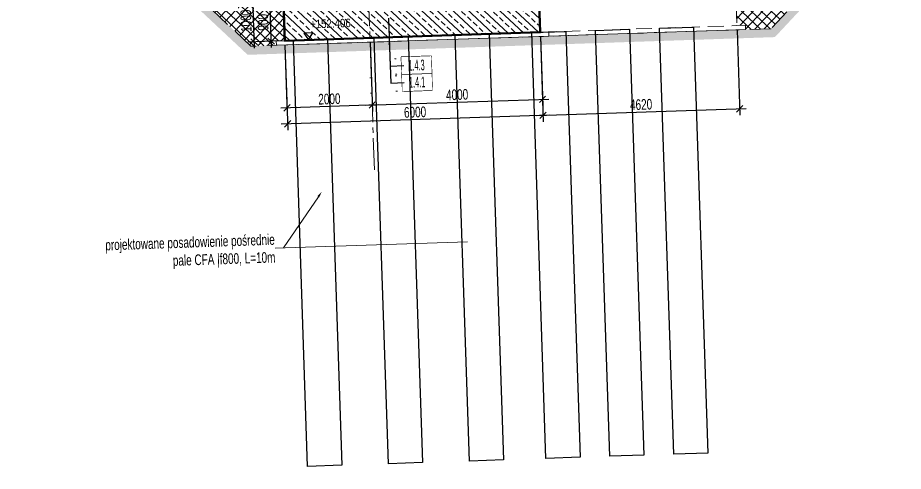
# Model space of a CAD drawing. Header units: metres. Extents: x 8395712 to 9795150, y 4166577 to 5794892.
# Drawn here: x 8418195.47 to 8418216.27, y 5772597.8 to 5772608.44 of the extents above; entities that cross this region are included whole.
import ezdxf
from ezdxf import colors
from ezdxf.entities.mleader import LeaderData, LeaderLine
from ezdxf.enums import TextEntityAlignment as Align
from ezdxf.math import Vec2, Vec3

# ---------------------------------------------------------------- set-up
doc = ezdxf.new("R2010")
doc.units = ezdxf.units.M
doc.set_wipeout_variables(frame=1)
doc.header["$PDMODE"] = 35
doc.header["$PDSIZE"] = 0.002
for name, pattern in [('CENTER2', [1.125, 0.75, -0.125, 0.125, -0.125]), ('DASHED', [0.75, 0.5, -0.25]), ('HIDDEN', [0.375, 0.25, -0.125])]:
    doc.linetypes.add(name, pattern=pattern)
for name, color, linetype in [('00RysOpi-T', 2, 'Continuous'), ('AII_M_opisy do legendy', 2, 'Continuous'), ('AII_M_podpory', 1, 'Continuous')]:
    doc.layers.add(name, color=color, linetype=linetype)
for name, color, linetype, lineweight in [('AII_M_konstrukcja 0.50', 3, 'Continuous', 50), ('AII_M_koty wysokościowe', 1, 'Continuous', 18), ('AII_M_kreskowanie', 8, 'Continuous', 0), ('AII_M_linie kreskowane', 9, 'HIDDEN', 18), ('AII_M_obiekty osie', 7, 'CENTER2', 18), ('AII_M_opisy odniesienia', 1, 'Continuous', 25), ('AII_M_opisy wymiary', 1, 'Continuous', 25), ('AII_M_posadowienie', 9, 'Continuous', 18), ('AII_M_roboty ziemne wykopy', 9, 'DASHED', 18)]:
    doc.layers.add(name, color=color, linetype=linetype, lineweight=lineweight)
doc.styles.add('CDMSTYLE', font='CDMSIMPL.shx', dxfattribs={"width": 0.7, "bigfont": 'CDMBIGPL.shx'})
doc.dimstyles.new('CDM-ME100MM', dxfattribs={"dimscale": 0.1, "dimtxt": 2.5, "dimasz": 1.5, "dimexe": 1.5, "dimexo": 1, "dimgap": 0.5, "dimtad": 1, "dimdec": 0, "dimlfac": 1000, "dimrnd": 1, "dimzin": 9, "dimtxsty": 'CDMSTYLE', "dimblk": 'OBLIQUE', "dimcen": 2.5, "dimdle": 1.5, "dimclrd": 9, "dimclre": 9, "dimclrt": 1, "dimadec": 1, "dimazin": 2, "dimtfac": 1, "dimtdec": 0, "dimtix": 1, "dimtmove": 2, "dimatfit": 3, "dimldrblk": 'DOT', "dimfxl": 1, "dimtvp": 1, "dimtolj": 1, "dimtzin": 0, "dimlwd": 25, "dimlwe": 25, "dimarcsym": 0})
doc.dimstyles.new('CDM-ME100MM$7', dxfattribs={"dimscale": 0.1, "dimtxt": 2.5, "dimasz": 1.5, "dimexe": 1.5, "dimexo": 1, "dimgap": 0.5, "dimtad": 1, "dimdec": 0, "dimlfac": 1000, "dimrnd": 1, "dimzin": 9, "dimtxsty": 'CDMSTYLE', "dimblk": 'OBLIQUE', "dimcen": 2.5, "dimdle": 1.5, "dimclrd": 9, "dimclre": 9, "dimclrt": 1, "dimadec": 1, "dimazin": 2, "dimtfac": 1, "dimtdec": 0, "dimtix": 1, "dimtmove": 2, "dimatfit": 3, "dimfxl": 1, "dimtvp": 1, "dimtolj": 1, "dimtzin": 0, "dimlwd": 25, "dimlwe": 25, "dimarcsym": 0})

# ---------------------------------------------------------------- blocks, each defined once
blk = doc.blocks.new('_OBLIQUE')
at = {"color": 0, "linetype": 'ByBlock'}
blk.add_line((-0.5, -0.5), (0.5, 0.5), dxfattribs=at)
blk = doc.blocks.new('*D100')
at = {"layer": 'AII_M_linie kreskowane', "color": 9, "linetype": 'Continuous', "lineweight": 25, "transparency": 16777216}
for p, q in [((8418201.716837922, 5772609.87320144), (8418201.605086591, 5772613.205705058)), ((8418130.799916105, 5772610.681258122), (8418201.76002956, 5772613.060816562)), ((8418131.056555934, 5772607.503697442), (8418130.944804601, 5772610.836201089))]:
    blk.add_line(p, q, dxfattribs=at)
at = {"layer": 'Defpoints', "color": 0, "linetype": 'Continuous', "lineweight": 25, "transparency": 16777216}
for p in [(8418201.610113828, 5772613.055789325), (8418201.720189413, 5772609.773257619), (8418131.059907425, 5772607.403753621)]:
    blk.add_point(p, dxfattribs=at)
at = {"layer": 'AII_M_linie kreskowane', "color": 9, "linetype": 'Continuous', "lineweight": 25, "transparency": 16777216, "xscale": 0.15, "yscale": 0.15, "zscale": 0.15}
for p, rotation in [((8418201.610113828, 5772613.055789325), 1.920622427509104), ((8418130.949831838, 5772610.686285357), 181.9206224275091)]:
    blk.add_blockref('_OBLIQUE', p, dxfattribs=dict(at, rotation=rotation))
at = {"layer": 'AII_M_linie kreskowane', "color": 1, "linetype": 'Continuous', "lineweight": 25, "transparency": 16777216, "char_height": 0.25, "attachment_point": 5, "rotation": 1.9206224275091044, "style": 'CDMSTYLE'}
for s, insert in [('\\A1;terasa zalewowa przy p=10% min. |t70000', (8418166.27271127, 5772612.087582289)), ('\\A1;70700', (8418166.28583794, 5772611.696135653))]:
    blk.add_mtext(s, dxfattribs=dict(at, insert=insert))
blk = doc.blocks.new('_DOT')
at = {"color": 0, "linetype": 'ByBlock'}
blk.add_line((-0.5, 0), (-1, 0), dxfattribs=at)
at = {"color": 0, "linetype": 'ByBlock', "const_width": 0.5}
blk.add_lwpolyline([(-0.25, 0, 1), (0.25, 0, 1)], format="xyb", close=True, dxfattribs=at)
blk = doc.blocks.new('OpiTxt01')
at = {"color": 0, "linetype": 'Continuous', "lineweight": 20, "style": 'CDMSTYLE', "width": 0.7}
blk.add_attdef('TEKST_GORNY', (1, 0.8945185874659813), '', height=2, dxfattribs=at)
at = {"color": 0, "linetype": 'Continuous', "lineweight": -2, "style": 'CDMSTYLE', "width": 0.7}
blk.add_attdef('TEKST_DOLNY', (1.049030266685349, -2.731473425873787), '', height=2, dxfattribs=at)
blk = doc.blocks.new('*D235')
at = {"layer": 'AII_M_opisy wymiary', "color": 9, "linetype": 'ByBlock', "lineweight": 25, "transparency": 16777216}
for p, q in [((8418201.614066826, 5772608.800072085), (8418201.241355658, 5772608.787573683)), ((8418201.386244154, 5772608.942516652), (8418201.426462043, 5772607.74319079)), ((8418201.644230196, 5772607.900577687), (8418201.271519074, 5772607.888079287))]:
    blk.add_line(p, q, dxfattribs=at)
at = {"layer": 'Defpoints', "color": 0, "linetype": 'ByBlock', "lineweight": 25, "transparency": 16777216}
for p in [(8418201.714010647, 5772608.803423581), (8418201.421434805, 5772607.893106528), (8418201.744174019, 5772607.903929182)]:
    blk.add_point(p, dxfattribs=at)
at = {"layer": 'AII_M_opisy wymiary', "color": 9, "linetype": 'ByBlock', "lineweight": 25, "transparency": 16777216, "xscale": 0.15, "yscale": 0.15, "zscale": 0.15}
for p, rotation in [((8418201.39127139, 5772608.792600919), 91.92062245079579), ((8418201.421434807, 5772607.893106522), 271.9206224507958)]:
    blk.add_blockref('_OBLIQUE', p, dxfattribs=dict(at, rotation=rotation))
at = {"layer": 'AII_M_opisy wymiary', "color": 1, "linetype": 'ByBlock', "lineweight": 25, "transparency": 16777216, "insert": (8418201.231451409, 5772608.336988613), "char_height": 0.25, "attachment_point": 5, "rotation": 91.9206224507958, "style": 'CDMSTYLE'}
blk.add_mtext('\\A1;900', dxfattribs=at)
blk = doc.blocks.new('*D237')
at = {"layer": 'AII_M_opisy wymiary', "color": 9, "linetype": 'ByBlock', "lineweight": 25, "transparency": 16777216}
for p, q in [((8418201.029641937, 5772607.729883929), (8418200.986072557, 5772609.029153612)), ((8418203.10981897, 5772608.950286471), (8418200.841184061, 5772608.874210643)), ((8418201.644230245, 5772607.900577692), (8418200.874698969, 5772607.874772425))]:
    blk.add_line(p, q, dxfattribs=at)
at = {"layer": 'Defpoints', "color": 0, "linetype": 'ByBlock', "lineweight": 25, "transparency": 16777216}
for p in [(8418200.991099792, 5772608.879237885), (8418203.209762791, 5772608.953637968), (8418201.744174065, 5772607.903929188)]:
    blk.add_point(p, dxfattribs=at)
at = {"layer": 'AII_M_opisy wymiary', "color": 9, "linetype": 'ByBlock', "lineweight": 25, "transparency": 16777216, "xscale": 0.15, "yscale": 0.15, "zscale": 0.15}
for p, rotation in [((8418200.991099793, 5772608.879237879), 91.92062245079579), ((8418201.024614701, 5772607.879799661), 271.9206224507958)]:
    blk.add_blockref('_OBLIQUE', p, dxfattribs=dict(at, rotation=rotation))
at = {"layer": 'AII_M_opisy wymiary', "color": 1, "linetype": 'ByBlock', "lineweight": 25, "transparency": 16777216, "insert": (8418200.832955558, 5772608.373653662), "char_height": 0.25, "attachment_point": 5, "rotation": 91.9206224507958, "style": 'CDMSTYLE'}
blk.add_mtext('\\A1;1000', dxfattribs=at)
blk = doc.blocks.new('*D240')
at = {"layer": 'AII_M_opisy wymiary', "color": 9, "linetype": 'ByBlock', "lineweight": 25, "transparency": 16777216}
for p, q in [((8418207.744154816, 5772608.005074809), (8418207.798637632, 5772606.380358812)), ((8418203.746410675, 5772607.871015472), (8418203.800893491, 5772606.246299474)), ((8418203.645950522, 5772606.391187971), (8418207.943526128, 5772606.535301782))]:
    blk.add_line(p, q, dxfattribs=at)
at = {"layer": 'Defpoints', "color": 0, "linetype": 'ByBlock', "lineweight": 25, "transparency": 16777216}
for p in [(8418203.743059184, 5772607.970959294), (8418207.740803327, 5772608.105018631), (8418207.793610396, 5772606.530274546)]:
    blk.add_point(p, dxfattribs=at)
at = {"layer": 'AII_M_opisy wymiary', "color": 9, "linetype": 'ByBlock', "lineweight": 25, "transparency": 16777216, "xscale": 0.15, "yscale": 0.15, "zscale": 0.15}
for p, rotation in [((8418207.793610396, 5772606.530274546), 1.92062245079579), ((8418203.795866255, 5772606.396215207), 181.9206224507958)]:
    blk.add_blockref('_OBLIQUE', p, dxfattribs=dict(at, rotation=rotation))
at = {"layer": 'AII_M_opisy wymiary', "color": 1, "linetype": 'ByBlock', "lineweight": 25, "transparency": 16777216, "insert": (8418205.788873216, 5772606.638146564), "char_height": 0.25, "attachment_point": 5, "rotation": 1.9206224507958036, "style": 'CDMSTYLE'}
blk.add_mtext('\\A1;4000', dxfattribs=at)
blk = doc.blocks.new('*D241')
at = {"layer": 'AII_M_opisy wymiary', "color": 9, "linetype": 'ByBlock', "lineweight": 25, "transparency": 16777216}
for p, q in [((8418201.747525554, 5772607.803985365), (8418201.80200837, 5772606.179269367)), ((8418203.746410675, 5772607.871015471), (8418203.800893491, 5772606.246299475)), ((8418203.945781989, 5772606.401242444), (8418201.647065401, 5772606.324157864))]:
    blk.add_line(p, q, dxfattribs=at)
at = {"layer": 'Defpoints', "color": 0, "linetype": 'ByBlock', "lineweight": 25, "transparency": 16777216}
for p in [(8418203.743059184, 5772607.970959293), (8418201.744174063, 5772607.903929186), (8418201.796981134, 5772606.3291851)]:
    blk.add_point(p, dxfattribs=at)
at = {"layer": 'AII_M_opisy wymiary', "color": 9, "linetype": 'ByBlock', "lineweight": 25, "transparency": 16777216, "xscale": 0.15, "yscale": 0.15, "zscale": 0.15}
for p, rotation in [((8418201.796981134, 5772606.3291851), 181.9206224507958), ((8418203.795866255, 5772606.396215208), 1.92062245079579)]:
    blk.add_blockref('_OBLIQUE', p, dxfattribs=dict(at, rotation=rotation))
at = {"layer": 'AII_M_opisy wymiary', "color": 1, "linetype": 'ByBlock', "lineweight": 25, "transparency": 16777216, "insert": (8418202.790558586, 5772606.537601842), "char_height": 0.25, "attachment_point": 5, "rotation": 1.9206224507958036, "style": 'CDMSTYLE'}
blk.add_mtext('\\A1;2000', dxfattribs=at)
blk = doc.blocks.new('*D252')
at = {"layer": 'AII_M_opisy wymiary', "color": 9, "linetype": 'ByBlock', "lineweight": 25, "transparency": 16777216}
for p, q in [((8418207.744154816, 5772608.005074807), (8418207.811255986, 5772606.004070615)), ((8418201.747525552, 5772607.803985361), (8418201.814626722, 5772605.802981169)), ((8418207.956144482, 5772606.159013585), (8418201.659683753, 5772605.947869666))]:
    blk.add_line(p, q, dxfattribs=at)
at = {"layer": 'Defpoints', "color": 0, "linetype": 'ByBlock', "lineweight": 25, "transparency": 16777216}
for p in [(8418207.740803327, 5772608.105018629), (8418201.744174063, 5772607.903929182), (8418201.809599485, 5772605.952896902)]:
    blk.add_point(p, dxfattribs=at)
at = {"layer": 'AII_M_opisy wymiary', "color": 9, "linetype": 'ByBlock', "lineweight": 25, "transparency": 16777216, "xscale": 0.15, "yscale": 0.15, "zscale": 0.15}
for p, rotation in [((8418207.80622875, 5772606.153986349), 1.92062245079579), ((8418201.809599485, 5772605.952896902), 181.9206224507958)]:
    blk.add_blockref('_OBLIQUE', p, dxfattribs=dict(at, rotation=rotation))
at = {"layer": 'AII_M_opisy wymiary', "color": 1, "linetype": 'ByBlock', "lineweight": 25, "transparency": 16777216, "insert": (8418204.802049005, 5772606.228343314), "char_height": 0.25, "attachment_point": 5, "rotation": 1.9206224507958036, "style": 'CDMSTYLE'}
blk.add_mtext('\\A1;6000', dxfattribs=at)
blk = doc.blocks.new('OpiNum01')
at = {"layer": 'AII_M_opisy do legendy', "color": 0, "linetype": 'Continuous'}
blk.add_lwpolyline([(-3.5, -1.999999999999999), (3.500000000000001, -2), (3.5, 2), (-3.5, 2)], close=True, dxfattribs=at)
at = {"color": 9, "linetype": 'Continuous', "lineweight": 25, "style": 'CDMSTYLE', "width": 0.7, "flags": 1}
for tag, p in [('NAZWAPOL', (-4.104931844502406, -6.80252055447653)), ('NAZWAANG', (-4.104931844502403, -10.47658496644755)), ('SPECYF', (-4.104931844502399, -14.15064937841856)), ('ID', (-4.104931844502396, -17.82471379038958)), ('BAZA', (-4.104931844502392, -21.4987782023606)), ('RYSUNEK', (-4.104931844502389, -25.17284261433161))]:
    blk.add_attdef(tag, p, '', height=2, dxfattribs=at)
at = {"layer": 'AII_M_opisy do legendy', "linetype": 'Continuous', "lineweight": -2, "style": 'CDMSTYLE', "width": 0.5}
blk.add_attdef('NR', text='', height=2.5, dxfattribs=at).set_placement((0, 0), align=Align.MIDDLE)
at = {"color": 0, "linetype": 'Continuous'}
blk.add_wipeout([(-3.499999999999999, -1.9999999999999982), (3.4999999999999973, -1.9999999999999991), (3.499999999999997, 2), (-3.499999999999999, 2)], dxfattribs=at).dxf.layer = 'AII_M_opisy do legendy'
blk = doc.blocks.new('00kota3')
at = {"layer": 'AII_M_koty wysokościowe', "color": 0, "linetype": 'Continuous', "lineweight": -2}
blk.add_lwpolyline([(1.080883523449302, 1.662365338939708), (-1.035982793706353, 1.662365338939708), (0, 0)], close=True, dxfattribs=at)
at = {"layer": 'AII_M_koty wysokościowe', "color": 0, "linetype": 'Continuous', "lineweight": -2, "style": 'CDMSTYLE', "width": 0.85}
blk.add_attdef('%%P000.000', (0.4929666414439566, 2.692536952497903), '', height=2, dxfattribs=at)
blk = doc.blocks.new('*D257')
at = {"layer": 'AII_M_opisy wymiary', "color": 9, "linetype": 'ByBlock', "lineweight": 25, "transparency": 16777216}
for p, q in [((8418212.361556083, 5772608.159913876), (8418212.428657262, 5772606.158909367)), ((8418207.744154816, 5772608.005074807), (8418207.811255986, 5772606.004070602)), ((8418207.656313015, 5772606.1489591), (8418212.57354576, 5772606.313852337))]:
    blk.add_line(p, q, dxfattribs=at)
at = {"layer": 'Defpoints', "color": 0, "linetype": 'ByBlock', "lineweight": 25, "transparency": 16777216}
for p in [(8418212.358204592, 5772608.259857697), (8418207.740803327, 5772608.105018629), (8418212.423630025, 5772606.308825101)]:
    blk.add_point(p, dxfattribs=at)
at = {"layer": 'AII_M_opisy wymiary', "color": 9, "linetype": 'ByBlock', "lineweight": 25, "transparency": 16777216, "xscale": 0.15, "yscale": 0.15, "zscale": 0.15}
for p, rotation in [((8418212.423630025, 5772606.308825101), 1.92062245079579), ((8418207.80622875, 5772606.153986336), 181.9206224507958)]:
    blk.add_blockref('_OBLIQUE', p, dxfattribs=dict(at, rotation=rotation))
at = {"layer": 'AII_M_opisy wymiary', "color": 1, "linetype": 'ByBlock', "lineweight": 25, "transparency": 16777216, "insert": (8418210.109064275, 5772606.406307406), "char_height": 0.25, "attachment_point": 5, "rotation": 1.9206224507958036, "style": 'CDMSTYLE'}
blk.add_mtext('\\A1;4620', dxfattribs=at)

msp = doc.modelspace()

# ---------------------------------------------------------------- hatches: boundary and pattern name
at = {"layer": 'AII_M_kreskowanie', "linetype": 'Continuous', "lineweight": 0}
h = msp.add_hatch(dxfattribs=at)
h.set_pattern_fill('ANSI33', color=256, angle=1.920622450795788)
h.set_pattern_definition([(46.92062245079578, (8419754.918269407, 5772441.43848708), (-0.1826020399551773, 0.170752730590781), []), (46.92062245079578, (8419755.094946792, 5772441.444411734), (-0.1826020399551773, 0.170752730590781), [0.125, -0.0625])])
edge = h.paths.add_edge_path()
edge.add_line((8418178.85502972, 5772613.164105284), (8418180.254243225, 5772613.211026155))
edge.add_line((8418180.254243227, 5772613.211026155), (8418180.193845203, 5772615.012137812))
edge.add_ellipse((8418910.81203124, 5752628.691886774), major_axis=(19988.43453884873, 670.2871003972955), ratio=1, start_angle=90.10733989868459, end_angle=90.1729448485292, ccw=False)
edge.add_line((8418203.079103138, 5772615.83561001), (8418203.125999019, 5772614.437141873))
edge.add_line((8418203.12599902, 5772614.437141874), (8418204.025493417, 5772614.467305291))
edge.add_line((8418204.025493417, 5772614.467305291), (8418203.987231191, 5772615.608311756))
edge.add_line((8418203.98723119, 5772615.608311756), (8418204.387006477, 5772615.621717718))
edge.add_line((8418204.387006477, 5772615.621717718), (8418204.370249022, 5772616.121436827))
edge.add_ellipse((8418910.81203124, 5752628.691886774), major_axis=(19988.67440402097, 670.2951439752192), ratio=1, start_angle=90.10361436185815, end_angle=90.32363280970637)
edge.add_line((8418127.622990737, 5772613.261307626), (8418127.639748191, 5772612.761588518))
edge.add_line((8418127.639748191, 5772612.761588517), (8418128.039523479, 5772612.774994479))
edge.add_line((8418128.039523479, 5772612.77499448), (8418128.077560773, 5772611.640695482))
edge.add_line((8418128.077560773, 5772611.640695482), (8418128.977055172, 5772611.6708589))
edge.add_line((8418128.977055172, 5772611.6708589), (8418128.930059439, 5772613.072304815))
edge.add_ellipse((8418910.81203124, 5752628.691886774), major_axis=(19988.43453884873, 670.2871003972955), ratio=1, start_angle=90.25430677026202, end_angle=90.319912347549, ccw=False)
edge.add_line((8418151.813348686, 5772613.954484766), (8418151.873571726, 5772612.158591275))
edge.add_line((8418151.873571724, 5772612.158591274), (8418153.272785228, 5772612.205512146))
edge.add_line((8418153.27278523, 5772612.205512146), (8418153.212355575, 5772614.007567099))
edge.add_ellipse((8418910.81203124, 5752628.691886774), major_axis=(19988.43453884873, 670.2871003972955), ratio=1, start_angle=90.1769556379711, end_angle=90.25029596063138, ccw=False)
edge.add_line((8418178.79477497, 5772614.960944488), (8418178.855029723, 5772613.164105284))
h = msp.add_hatch(dxfattribs=at)
h.set_pattern_fill('ANSI33', color=256, angle=91.92062245079579)
h.set_pattern_definition([(136.9206224507958, (8419754.919945154, 5772441.388515169), (-0.170752730590781, -0.1826020399551773), []), (136.9206224507958, (8419754.914020501, 5772441.565192553), (-0.170752730590781, -0.1826020399551773), [0.125, -0.0625])])
h.paths.add_polyline_path([(8418203.209837783, 5772608.951400966), (8418203.009800157, 5772608.949171978), (8418201.714010645, 5772608.803423577), (8418201.744174063, 5772607.903929184), (8418207.740803372, 5772608.105018629), (8418207.710639952, 5772609.004513025), (8418204.409088677, 5772608.993855851), (8418204.209200988, 5772608.987152869), (8418204.108543409, 5772611.988651171), (8418205.702359702, 5772613.693069634), (8418205.65426459, 5772615.127660566), (8418205.303285435, 5772615.15099286), (8418205.26967751, 5772616.153206238), (8418204.470174756, 5772616.124968381), (8418204.48693221, 5772615.625249271), (8418204.886707563, 5772615.638655291), (8418204.93603596, 5772614.167652977), (8418203.040287267, 5772614.00902802)])
at = {"layer": 'AII_M_kreskowanie'}
h = msp.add_hatch(dxfattribs=at)
h.set_pattern_fill('ANSI37', color=256, scale=0.04999999999999997, angle=19.59572075007259)
h.set_pattern_definition([(46.92062244110568, (8418112.34932118, 5772446.621435615), (-0.1159522953531996, 0.1084279839447563), []), (136.9206224411055, (8418112.34932118, 5772446.621435615), (-0.1084279839447563, -0.1159522953531996), [])])
h.paths.add_polyline_path([(8418203.209762787, 5772608.953637965), (8418203.009875126, 5772608.946934979), (8418201.714010652, 5772608.803423573), (8418201.744174013, 5772607.90392918), (8418201.544286374, 5772607.897226196), (8418201.547637865, 5772607.797282377), (8418200.947974946, 5772607.777173093), (8418199.360463113, 5772609.261704563), (8418203.194137024, 5772609.419748566), (8418203.21044307, 5772608.953660779)])
h.paths.add_polyline_path([(8418206.897079619, 5772609.417474854), (8418204.898203187, 5772609.350445034), (8418204.209201012, 5772608.98715287), (8418206.90817253, 5772609.086676286)])
h.paths.add_polyline_path([(8418204.402253352, 5772609.213862326), (8418204.503011461, 5772609.195365854), (8418204.209201012, 5772608.98715287)], flags=16)
h.paths.add_polyline_path([(8418212.324689614, 5772609.259295607), (8418207.956355087, 5772609.11415503), (8418207.127610965, 5772609.08501809)], flags=17)
h.paths.add_polyline_path([(8418206.894626679, 5772610.092928244), (8418209.953905469, 5772610.348910485), (8418207.127610965, 5772609.08501809), (8418206.928646969, 5772609.086748566)])
h.paths.add_polyline_path([(8418205.80792636, 5772610.001999629), (8418206.87448565, 5772610.091242962), (8418206.897079619, 5772609.417474854), (8418204.898203189, 5772609.350445037)])
h.paths.add_polyline_path([(8418204.180527402, 5772609.865828567), (8418205.80792636, 5772610.001999629), (8418204.898203189, 5772609.350445037), (8418204.209201012, 5772608.98715287)])
h.paths.add_polyline_path([(8418214.519904526, 5772609.639850936), (8418215.61378562, 5772610.809669428), (8418209.953905469, 5772610.348910485), (8418207.127610965, 5772609.08501809)])
h.paths.add_polyline_path([(8418213.161106681, 5772608.186725127), (8418214.519904526, 5772609.639850936), (8418207.127610965, 5772609.08501809), (8418212.324689614, 5772609.259295607), (8418212.358204592, 5772608.259857697), (8418212.558092237, 5772608.266560679), (8418212.561443727, 5772608.166616858)])
at = {"layer": 'AII_M_kreskowanie', "linetype": 'Continuous', "lineweight": 0}
h = msp.add_hatch(dxfattribs=at)
h.set_pattern_fill('AR-HBONE', color=256, scale=0.03, angle=1.920622450795788)
h.set_pattern_definition([(46.92062245079578, (8419753.577673087, 5772481.416015786), (-0.005687668494910193, 0.1696102898620599), [0.36, -0.12]), (136.9206224507958, (8419753.659634398, 5772481.503664766), (-0.005687668494910193, 0.1696102898620599), [0.36, -0.12])])
h.paths.add_polyline_path([(8418214.863058573, 5772609.714001964), (8418222.599862, 5772610.04288553), (8418222.59315875, 5772610.2427812), (8418214.772842195, 5772609.910347578), (8418213.16110668, 5772608.186725127), (8418210.062872415, 5772608.08282977), (8418200.947974944, 5772607.777173093), (8418199.36046311, 5772609.261704563), (8418198.156598903, 5772609.212075011), (8418196.848749317, 5772609.149555358), (8418194.166897448, 5772609.021310843), (8418190.834743535, 5772608.878008451), (8418190.083910856, 5772608.844777333), (8418190.090614222, 5772608.644878226), (8418190.843461735, 5772608.67819852), (8418194.175970603, 5772608.821516177), (8418196.858302278, 5772608.949783636), (8418198.165492909, 5772609.012271789), (8418199.285026822, 5772609.058424807), (8418200.871880354, 5772607.574508936), (8418210.069575397, 5772607.882942126), (8418213.250607232, 5772607.989613995)])

# ---------------------------------------------------------------- linework, layer by layer
at = {"color": 8, "lineweight": 25, "elevation": -3.053802376826493e-10}
for points in [[(8418210.174772708, 5772598.181017764), (8418209.375222137, 5772598.154205835), (8418209.040073052, 5772608.148588013), (8418209.839623626, 5772608.175399939)], [(8418211.673930034, 5772598.231290129), (8418210.874379462, 5772598.204478201), (8418210.539230378, 5772608.198860378), (8418211.338780953, 5772608.225672304)], [(8418208.675615381, 5772598.130745399), (8418207.87606481, 5772598.103933469), (8418207.540915726, 5772608.098315648), (8418208.3404663, 5772608.125127573)]]:
    msp.add_lwpolyline(points, close=True, dxfattribs=at)
at = {"color": 1, "lineweight": 25, "elevation": -3.053802376826493e-10}
for points in [[(8418206.876626588, 5772598.070418566), (8418206.077076014, 5772598.043606638), (8418205.74192693, 5772608.037988814), (8418206.541477507, 5772608.064800741)], [(8418203.07876136, 5772597.943061912), (8418202.279210787, 5772597.916249984), (8418201.944061702, 5772607.910632162), (8418202.743612278, 5772607.937444089)]]:
    msp.add_lwpolyline(points, close=True, dxfattribs=at)
at = {"layer": 'AII_M_konstrukcja 0.50', "elevation": -3.053802376826493e-10}
msp.add_lwpolyline([(8418204.886707561, 5772615.638655292), (8418204.93603596, 5772614.167652978), (8418203.040287267, 5772614.009028021), (8418203.040287267, 5772614.009028021), (8418203.209762787, 5772608.953637965), (8418203.20976279, 5772608.953637963), (8418203.20976279, 5772608.953637962), (8418203.009875149, 5772608.946934982), (8418201.714010643, 5772608.803423578), (8418201.744174061, 5772607.903929186), (8418207.74080337, 5772608.105018631), (8418207.710639952, 5772609.004513026), (8418204.409088654, 5772608.99385585), (8418204.20920101, 5772608.987152871), (8418204.20920101, 5772608.987152871), (8418204.108543409, 5772611.988651172), (8418205.702359702, 5772613.693069635), (8418205.654222831, 5772615.128907278), (8418205.303243676, 5772615.152239572), (8418205.26967751, 5772616.153206238), (8418205.26967751, 5772616.153206238), (8418204.470174756, 5772616.124968381), (8418204.486932209, 5772615.625249272), (8418204.886707561, 5772615.638655292)], dxfattribs=at)
at = {"layer": 'AII_M_obiekty osie', "color": 8}
msp.add_line((8418203.846955411, 5772604.87270051), (8418203.232984068, 5772623.181759433), dxfattribs=at)
at = {"layer": 'AII_M_opisy wymiary', "color": 1, "linetype": 'ByBlock', "lineweight": 40}
msp.add_circle((8418171.830326973, 5772432.124002992), 22459.48405515863, dxfattribs=at)
at = {"layer": 'AII_M_podpory', "color": 1, "linetype": 'DASHED', "lineweight": 0, "ltscale": 0.75}
for p in [(8418212.324689621, 5772609.259295608), (8418207.740803326, 5772608.105018629)]:
    msp.add_line(p, (8418212.358204592, 5772608.259857698), dxfattribs=at)
at = {"layer": 'AII_M_posadowienie', "linetype": 'Continuous', "lineweight": 0}
for p, q in [((8418207.944042448, 5772608.011778098), (8418212.561443726, 5772608.166616858)), ((8418212.358204592, 5772608.259857698), (8418212.558092235, 5772608.26656068)), ((8418212.558092235, 5772608.26656068), (8418212.561443726, 5772608.166616858)), ((8418207.94404246, 5772608.011777788), (8418201.547637865, 5772607.797282374)), ((8418207.740803326, 5772608.105018629), (8418207.940690968, 5772608.11172161)), ((8418207.940690968, 5772608.11172161), (8418207.94404246, 5772608.011777788)), ((8418201.744174017, 5772607.90392918), (8418201.544286374, 5772607.897226199)), ((8418201.544286374, 5772607.897226199), (8418201.547637863, 5772607.797282377))]:
    msp.add_line(p, q, dxfattribs=at)
at = {"layer": 'AII_M_roboty ziemne wykopy', "elevation": -3.053802376826493e-10}
msp.add_lwpolyline([(8418221.215027643, 5772616.799750565), (8418213.16110668, 5772608.186725127), (8418210.062872415, 5772608.08282977), (8418200.947974944, 5772607.777173093), (8418199.36046311, 5772609.261704563)], dxfattribs=at)

# ---------------------------------------------------------------- block references
at = {"color": 1, "linetype": 'Continuous', "lineweight": 25, "xscale": 0.1, "yscale": 0.1, "zscale": 0.1, "rotation": 1.920622427509109}
msp.add_blockref('00kota3', (8418202.300456282, 5772607.922583409), dxfattribs=at).add_auto_attribs({'%%P000.000': '+152.406'})
at = {"layer": 'Defpoints', "color": 250, "linetype": 'Continuous', "lineweight": 0, "xscale": 0.09999999999999999, "yscale": 0.09999999999999999, "zscale": 0.09999999999999999, "rotation": 1.920622450795788}
msp.add_blockref('OpiTxt01', (8418203.634715788, 5772606.863769163), dxfattribs=at).add_auto_attribs({'TEKST_GORNY': '-', 'TEKST_DOLNY': '-'})

# ---------------------------------------------------------------- dimensions: what is measured, and where the dimension line sits
at = {"layer": 'AII_M_linie kreskowane', "linetype": 'Continuous', "lineweight": 25}
dim = msp.add_linear_dim(base=(8418201.610113828, 5772613.055789325), p1=(8418131.059907423, 5772607.403753622), p2=(8418201.720189413, 5772609.773257619), angle=1.920622427509109, text='terasa zalewowa przy p=10% min. |t70000\\X<>', dimstyle='CDM-ME100MM', dxfattribs=at)
dim.commit()
dim.dimension.update_dxf_attribs({"geometry": '*D100', "text_midpoint": (8418166.279972833, 5772611.871037342)})
at = {"layer": 'AII_M_opisy wymiary', "color": 1, "linetype": 'ByBlock', "lineweight": 25}
for base, p1, p2, angle, picture, middle in [((8418200.991099792, 5772608.879237885), (8418201.744174061, 5772607.903929186), (8418203.209762787, 5772608.953637965), 91.92062245079579, '*D237', (8418200.832955558, 5772608.373653662)), ((8418201.421434805, 5772607.893106528), (8418201.714010643, 5772608.803423578), (8418201.744174013, 5772607.90392918), 91.92062245079579, '*D235', (8418201.231451409, 5772608.336988613)), ((8418212.423630025, 5772606.308825101), (8418207.740803326, 5772608.105018629), (8418212.358204592, 5772608.259857696), 1.920622450795788, '*D257', (8418210.109064277, 5772606.406307406)), ((8418201.796981134, 5772606.3291851), (8418203.743059186, 5772607.970959292), (8418201.744174063, 5772607.903929186), 1.920622450795788, '*D241', (8418202.790558586, 5772606.537601842)), ((8418201.809599485, 5772605.952896902), (8418207.740803326, 5772608.105018629), (8418201.744174061, 5772607.903929182), 1.920622450795788, '*D252', (8418204.802049005, 5772606.228343314)), ((8418207.793610396, 5772606.530274546), (8418203.743059186, 5772607.970959293), (8418207.740803326, 5772608.105018631), 1.920622450795788, '*D240', (8418205.788873216, 5772606.638146564))]:
    dim = msp.add_linear_dim(base=base, p1=p1, p2=p2, angle=angle, dimstyle='CDM-ME100MM', dxfattribs=at)
    dim.commit()
    dim.dimension.update_dxf_attribs({"geometry": picture, "text_midpoint": middle})

# ---------------------------------------------------------------- leaders
at = {"layer": 'AII_M_opisy odniesienia'}
ml = msp.add_multileader_mtext('Standard', dxfattribs=at)
ml.set_content('projektowane posadowienie pośrednie\\Ppale CFA |f800, L=10m', color=1, style='CDMSTYLE')
ml.set_leader_properties(color=9, lineweight=18)
ml.build(insert=Vec2(0, 0))
ml.multileader.update_dxf_attribs({"text_left_attachment_type": 6, "text_right_attachment_type": 6, "dogleg_length": 2, "arrow_head_size": 0.15, "scale": 0.1})
ctx = ml.context
ctx.base_point, ctx.scale, ctx.char_height, ctx.arrow_head_size, ctx.landing_gap_size, ctx.plane_origin, ctx.plane_x_axis, ctx.plane_y_axis = Vec3(8418196.56787309, 5772602.869273398), 0.1, 0.25, 0.15, 0, Vec3(8418203.331615046, 5772604.950534837), Vec3(0.9994382176623561, 0.03351490826323376), Vec3(-0.03351490826323376, 0.9994382176623561)
ctx.left_attachment, ctx.right_attachment, ctx.text_align_type = 6, 6, 2
notes = []
notes.append((ctx, [(0, (1, 1, 0), (8418201.714979911, 5772603.041875176), (-0.9994382176623562, -0.03351490826323378), 0.2, [(0, [(8418202.615290137, 5772604.369238724)], 0, [])])]))
ctx.mtext.insert, ctx.mtext.text_direction, ctx.mtext.rotation, ctx.mtext.alignment, ctx.mtext.flow_direction = Vec3(8418201.503920633, 5772603.368318267), Vec3(0.9994382176623561, 0.03351490826323376), 2.476054292155361e-10, 3, 5
for ctx, leaders in notes:
    for number, flags, end, landing, length, lines in leaders:
        leader = LeaderData()
        leader.index, (leader.has_last_leader_line, leader.has_dogleg_vector, leader.attachment_direction) = number, flags
        leader.last_leader_point, leader.dogleg_vector, leader.dogleg_length = Vec3(end), Vec3(landing), length
        for number, points, colour, breaks in lines:
            line = LeaderLine()
            line.index, line.vertices, line.color, line.breaks = number, Vec3.list(points), colors.encode_raw_color(colour), breaks
            leader.lines.append(line)
        ctx.leaders.append(leader)

# ---------------------------------------------------------------- next in the draw order: block references
at = {"layer": '00RysOpi-T', "color": 1, "linetype": 'Continuous', "lineweight": 0, "xscale": 0.09999999999999999, "yscale": 0.09999999999999999, "zscale": 0.09999999999999999, "rotation": 1.920622450795789}
msp.add_blockref('OpiNum01', (8418204.84926375, 5772606.932172424), dxfattribs=at).add_auto_attribs({'NR': '1.4.1'})

# ---------------------------------------------------------------- next in the draw order: block references
at = {"layer": 'Defpoints', "color": 250, "linetype": 'Continuous', "lineweight": 0, "xscale": 0.09999999999999999, "yscale": 0.09999999999999999, "zscale": 0.09999999999999999, "rotation": 1.920622450795789}
msp.add_blockref('OpiTxt01', (8418204.229612056, 5772606.911393168), dxfattribs=at).add_auto_attribs({'TEKST_GORNY': '-', 'TEKST_DOLNY': '-'})

# ---------------------------------------------------------------- next in the draw order: leaders
at = {"layer": '00RysOpi-T', "color": 9, "linetype": 'Continuous', "lineweight": 0}
msp.add_leader([(8418204.194456492, 5772607.959756929), (8418204.229612056, 5772606.911393168), (8418204.549432285, 5772606.922117945)], dimstyle='CDM-ME100MM$7', dxfattribs=at)

# ---------------------------------------------------------------- next in the draw order: block references
at = {"layer": '00RysOpi-T', "color": 1, "linetype": 'Continuous', "lineweight": 0, "xscale": 0.09999999999999996, "yscale": 0.09999999999999996, "zscale": 0.09999999999999996, "rotation": 1.920621822204664}
msp.add_blockref('OpiNum01', (8418204.83585779, 5772607.331947707), dxfattribs=at).add_auto_attribs({'NR': '1.4.3'})

# ---------------------------------------------------------------- next in the draw order: linework, layer by layer
at = {"color": 1, "lineweight": 25, "elevation": -3.053802376826493e-10}
msp.add_lwpolyline([(8418204.977693977, 5772598.006740238), (8418204.178143403, 5772597.979928311), (8418203.842994316, 5772607.974310486), (8418204.642544892, 5772608.001122416)], close=True, dxfattribs=at)

# ---------------------------------------------------------------- next in the draw order: block references
at = {"layer": 'Defpoints', "color": 250, "linetype": 'Continuous', "lineweight": 0, "xscale": 0.09999999999999996, "yscale": 0.09999999999999996, "zscale": 0.09999999999999996, "rotation": 1.920621822204664}
msp.add_blockref('OpiTxt01', (8418204.216206096, 5772607.31116847), dxfattribs=at).add_auto_attribs({'TEKST_GORNY': '-', 'TEKST_DOLNY': '-'})

# ---------------------------------------------------------------- next in the draw order: leaders
at = {"layer": '00RysOpi-T', "color": 9, "linetype": 'Continuous', "lineweight": 0}
msp.add_leader([(8418204.17865766, 5772608.430889353), (8418204.216206096, 5772607.31116847), (8418204.536026325, 5772607.321893238)], dimstyle='CDM-ME100MM$7', dxfattribs=at)

doc.saveas('drawing.dxf')
